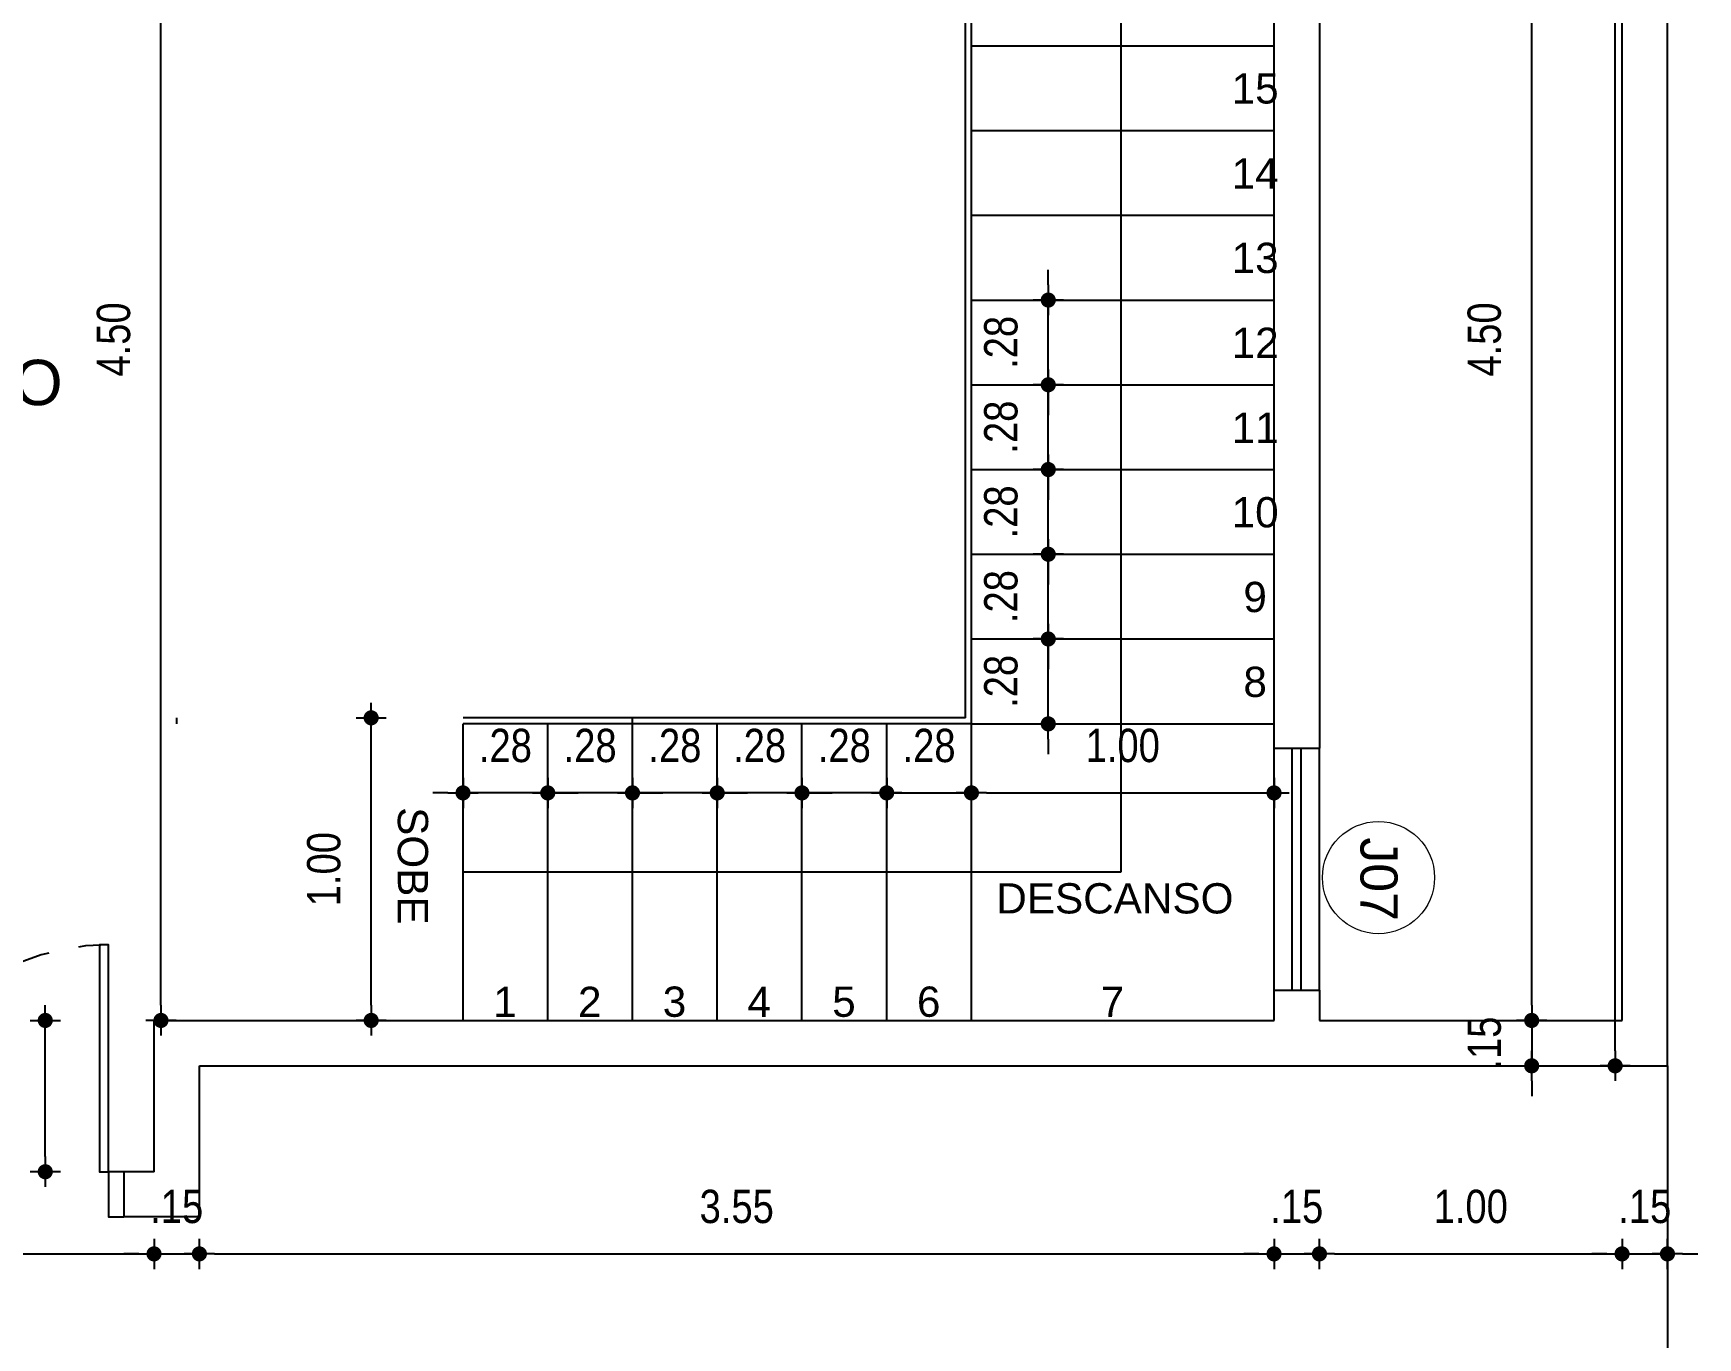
# Model space of a CAD drawing. Header units: millimetres. Extents: x 3212 to 6878, y 1640 to 3386.
# Drawn here: x 3233.9 to 3239.4, y 1651.77 to 1656.08 of the extents above; entities that cross this region are included whole.
import ezdxf
from ezdxf.enums import TextEntityAlignment as Align

# ---------------------------------------------------------------- set-up
doc = ezdxf.new("R2010")
doc.units = ezdxf.units.MM
doc.header["$LTSCALE"] = 0.8
doc.linetypes.add('HIDDEN2', pattern=[0.1875, 0.125, -0.0625])
for name, color, linetype in [('A-PEN-B', 5, 'Continuous'), ('A-PEN-C', 4, 'Continuous'), ('COTA', 2, 'Continuous'), ('JANELAS_EXTERNO', 1, 'Continuous'), ('JANELAS_INTERNO', 2, 'Continuous'), ('MOVEIS', 7, 'Continuous'), ('PORTAS', 2, 'Continuous'), ('PROJEÇÃO', 1, 'HIDDEN2')]:
    doc.layers.add(name, color=color, linetype=linetype)
doc.layers.add('BLOCOS', color=4, linetype='Continuous', lineweight=9)
doc.layers.add('COTAS', color=53, linetype='Continuous', lineweight=9)
doc.styles.add('CARIMBO_DADOS', font='arial.ttf', dxfattribs={"height": 0.1})
doc.styles.add('F2', font='ARIALN.TTF')
doc.styles.add('REGUA80', font='arial.ttf', dxfattribs={"height": 1})
doc.dimstyles.new('ARQUITETURA', dxfattribs={"dimtxt": 0.11, "dimasz": 0.05, "dimexe": 0.1, "dimexo": 0, "dimgap": 0.1, "dimtad": 1, "dimzin": 5, "dimdsep": 46, "dimtxsty": 'F2', "dimblk": 'COTA', "dimcen": 0, "dimse1": 1, "dimse2": 1, "dimadec": 0, "dimazin": 0, "dimtfac": 2, "dimtix": 1, "dimtmove": 2, "dimatfit": 3, "dimldrblk": 'COTA', "dimfxl": 0, "dimtolj": 1, "dimtzin": 5, "dimarcsym": 0})

# ---------------------------------------------------------------- blocks, each defined once
blk = doc.blocks.new('COTA')
at = {"layer": 'COTA'}
for p, q in [((-1, 0), (1, 0)), ((0, 1), (0, -1))]:
    blk.add_line(p, q, dxfattribs=at)
at = {"layer": 'COTA', "const_width": 0.5}
blk.add_lwpolyline([(-0.25, 0, 1), (0.25, 0, 1)], format="xyb", close=True, dxfattribs=at)
blk = doc.blocks.new('*D79')
at = {"layer": 'COTAS', "color": 0, "lineweight": -2, "transparency": 16777216}
for p, q in [((3238.8509, 1652.8701), (3238.8509, 1652.9201)), ((3238.8509, 1652.8201), (3238.8509, 1652.6701)), ((3238.8509, 1652.6201), (3238.8509, 1652.5701))]:
    blk.add_line(p, q, dxfattribs=at)
at = {"layer": 'Defpoints', "color": 0, "transparency": 16777216}
for p in [(3238.3496, 1652.8201), (3238.3496, 1652.6701), (3238.8509, 1652.6701)]:
    blk.add_point(p, dxfattribs=at)
at = {"layer": 'COTAS', "color": 0, "lineweight": -2, "transparency": 16777216, "xscale": 0.05, "yscale": 0.05, "zscale": 0.05}
for p, rotation in [((3238.8509, 1652.8201), 270), ((3238.8509, 1652.6701), 90)]:
    blk.add_blockref('COTA', p, dxfattribs=dict(at, rotation=rotation))
at = {"layer": 'COTAS', "color": 0, "transparency": 16777216, "insert": (3238.6948, 1652.7451), "char_height": 0.11, "attachment_point": 5, "rotation": 90, "style": 'F2'}
blk.add_mtext('\\A1;.15', dxfattribs=at)
blk = doc.blocks.new('*D90')
at = {"layer": 'COTAS', "color": 0, "lineweight": -2, "transparency": 16777216}
blk.add_line((3235.0161, 1652.8701), (3235.0161, 1653.7701), dxfattribs=at)
at = {"layer": 'Defpoints', "color": 0, "transparency": 16777216}
for p in [(3235.0161, 1653.8201), (3235.3196, 1653.8201), (3235.3196, 1652.8201)]:
    blk.add_point(p, dxfattribs=at)
at = {"layer": 'COTAS', "color": 0, "lineweight": -2, "transparency": 16777216, "xscale": 0.05, "yscale": 0.05, "zscale": 0.05}
for p, rotation in [((3235.0161, 1653.8201), 90), ((3235.0161, 1652.8201), 270)]:
    blk.add_blockref('COTA', p, dxfattribs=dict(at, rotation=rotation))
at = {"layer": 'COTAS', "color": 0, "transparency": 16777216, "insert": (3234.86, 1653.3201), "char_height": 0.11, "attachment_point": 5, "rotation": 90, "style": 'F2'}
blk.add_mtext('\\A1;1.00', dxfattribs=at)
blk = doc.blocks.new('*D91')
at = {"layer": 'COTAS', "color": 0, "lineweight": -2, "transparency": 16777216}
blk.add_line((3237.0496, 1653.572), (3237.9496, 1653.572), dxfattribs=at)
at = {"layer": 'Defpoints', "color": 0, "transparency": 16777216}
for p in [(3236.9996, 1653.8001), (3237.9996, 1653.8001), (3237.9996, 1653.572)]:
    blk.add_point(p, dxfattribs=at)
at = {"layer": 'COTAS', "color": 0, "lineweight": -2, "transparency": 16777216, "xscale": 0.05, "yscale": 0.05, "zscale": 0.05, "rotation": 180}
blk.add_blockref('COTA', (3236.9996, 1653.572), dxfattribs=at)
at = {"layer": 'COTAS', "color": 0, "lineweight": -2, "transparency": 16777216, "xscale": 0.05, "yscale": 0.05, "zscale": 0.05}
blk.add_blockref('COTA', (3237.9996, 1653.572), dxfattribs=at)
at = {"layer": 'COTAS', "color": 0, "transparency": 16777216, "insert": (3237.4996, 1653.7281), "char_height": 0.11, "attachment_point": 5, "style": 'F2'}
blk.add_mtext('\\A1;1.00', dxfattribs=at)
blk = doc.blocks.new('*D92')
at = {"layer": 'COTAS', "color": 0, "lineweight": -2, "transparency": 16777216}
for p, q in [((3236.3896, 1653.572), (3236.3396, 1653.572)), ((3236.7196, 1653.572), (3236.4396, 1653.572)), ((3236.7696, 1653.572), (3236.8196, 1653.572))]:
    blk.add_line(p, q, dxfattribs=at)
at = {"layer": 'Defpoints', "color": 0, "transparency": 16777216}
for p in [(3236.4396, 1653.572), (3236.4396, 1653.572), (3236.7196, 1653.572)]:
    blk.add_point(p, dxfattribs=at)
at = {"layer": 'COTAS', "color": 0, "lineweight": -2, "transparency": 16777216, "xscale": 0.05, "yscale": 0.05, "zscale": 0.05}
blk.add_blockref('COTA', (3236.4396, 1653.572), dxfattribs=at)
at = {"layer": 'COTAS', "color": 0, "lineweight": -2, "transparency": 16777216, "xscale": 0.05, "yscale": 0.05, "zscale": 0.05, "rotation": 180}
blk.add_blockref('COTA', (3236.7196, 1653.572), dxfattribs=at)
at = {"layer": 'COTAS', "color": 0, "transparency": 16777216, "insert": (3236.5796, 1653.7281), "char_height": 0.11, "attachment_point": 5, "style": 'F2'}
blk.add_mtext('\\A1;.28', dxfattribs=at)
blk = doc.blocks.new('*D93')
at = {"layer": 'COTAS', "color": 0, "lineweight": -2, "transparency": 16777216}
for p, q in [((3236.1096, 1653.572), (3236.0596, 1653.572)), ((3236.4396, 1653.572), (3236.1596, 1653.572)), ((3236.4896, 1653.572), (3236.5396, 1653.572))]:
    blk.add_line(p, q, dxfattribs=at)
at = {"layer": 'Defpoints', "color": 0, "transparency": 16777216}
for p in [(3236.1596, 1653.572), (3236.1596, 1653.572), (3236.4396, 1653.572)]:
    blk.add_point(p, dxfattribs=at)
at = {"layer": 'COTAS', "color": 0, "lineweight": -2, "transparency": 16777216, "xscale": 0.05, "yscale": 0.05, "zscale": 0.05}
blk.add_blockref('COTA', (3236.1596, 1653.572), dxfattribs=at)
at = {"layer": 'COTAS', "color": 0, "lineweight": -2, "transparency": 16777216, "xscale": 0.05, "yscale": 0.05, "zscale": 0.05, "rotation": 180}
blk.add_blockref('COTA', (3236.4396, 1653.572), dxfattribs=at)
at = {"layer": 'COTAS', "color": 0, "transparency": 16777216, "insert": (3236.2996, 1653.7281), "char_height": 0.11, "attachment_point": 5, "style": 'F2'}
blk.add_mtext('\\A1;.28', dxfattribs=at)
blk = doc.blocks.new('*D94')
at = {"layer": 'COTAS', "color": 0, "lineweight": -2, "transparency": 16777216}
for p, q in [((3235.8296, 1653.572), (3235.7796, 1653.572)), ((3236.1596, 1653.572), (3235.8796, 1653.572)), ((3236.2096, 1653.572), (3236.2596, 1653.572))]:
    blk.add_line(p, q, dxfattribs=at)
at = {"layer": 'Defpoints', "color": 0, "transparency": 16777216}
for p in [(3235.8796, 1653.572), (3235.8796, 1653.572), (3236.1596, 1653.572)]:
    blk.add_point(p, dxfattribs=at)
at = {"layer": 'COTAS', "color": 0, "lineweight": -2, "transparency": 16777216, "xscale": 0.05, "yscale": 0.05, "zscale": 0.05}
blk.add_blockref('COTA', (3235.8796, 1653.572), dxfattribs=at)
at = {"layer": 'COTAS', "color": 0, "lineweight": -2, "transparency": 16777216, "xscale": 0.05, "yscale": 0.05, "zscale": 0.05, "rotation": 180}
blk.add_blockref('COTA', (3236.1596, 1653.572), dxfattribs=at)
at = {"layer": 'COTAS', "color": 0, "transparency": 16777216, "insert": (3236.0196, 1653.7281), "char_height": 0.11, "attachment_point": 5, "style": 'F2'}
blk.add_mtext('\\A1;.28', dxfattribs=at)
blk = doc.blocks.new('*D95')
at = {"layer": 'COTAS', "color": 0, "lineweight": -2, "transparency": 16777216}
for p, q in [((3235.5496, 1653.572), (3235.4996, 1653.572)), ((3235.8796, 1653.572), (3235.5996, 1653.572)), ((3235.9296, 1653.572), (3235.9796, 1653.572))]:
    blk.add_line(p, q, dxfattribs=at)
at = {"layer": 'Defpoints', "color": 0, "transparency": 16777216}
for p in [(3235.5996, 1653.572), (3235.5996, 1653.572), (3235.8796, 1653.572)]:
    blk.add_point(p, dxfattribs=at)
at = {"layer": 'COTAS', "color": 0, "lineweight": -2, "transparency": 16777216, "xscale": 0.05, "yscale": 0.05, "zscale": 0.05}
blk.add_blockref('COTA', (3235.5996, 1653.572), dxfattribs=at)
at = {"layer": 'COTAS', "color": 0, "lineweight": -2, "transparency": 16777216, "xscale": 0.05, "yscale": 0.05, "zscale": 0.05, "rotation": 180}
blk.add_blockref('COTA', (3235.8796, 1653.572), dxfattribs=at)
at = {"layer": 'COTAS', "color": 0, "transparency": 16777216, "insert": (3235.7396, 1653.7281), "char_height": 0.11, "attachment_point": 5, "style": 'F2'}
blk.add_mtext('\\A1;.28', dxfattribs=at)
blk = doc.blocks.new('*D96')
at = {"layer": 'COTAS', "color": 0, "lineweight": -2, "transparency": 16777216}
for p, q in [((3235.2696, 1653.572), (3235.2196, 1653.572)), ((3235.5996, 1653.572), (3235.3196, 1653.572)), ((3235.6496, 1653.572), (3235.6996, 1653.572))]:
    blk.add_line(p, q, dxfattribs=at)
at = {"layer": 'Defpoints', "color": 0, "transparency": 16777216}
for p in [(3235.3196, 1653.572), (3235.3196, 1653.572), (3235.5996, 1653.572)]:
    blk.add_point(p, dxfattribs=at)
at = {"layer": 'COTAS', "color": 0, "lineweight": -2, "transparency": 16777216, "xscale": 0.05, "yscale": 0.05, "zscale": 0.05}
blk.add_blockref('COTA', (3235.3196, 1653.572), dxfattribs=at)
at = {"layer": 'COTAS', "color": 0, "lineweight": -2, "transparency": 16777216, "xscale": 0.05, "yscale": 0.05, "zscale": 0.05, "rotation": 180}
blk.add_blockref('COTA', (3235.5996, 1653.572), dxfattribs=at)
at = {"layer": 'COTAS', "color": 0, "transparency": 16777216, "insert": (3235.4596, 1653.7281), "char_height": 0.11, "attachment_point": 5, "style": 'F2'}
blk.add_mtext('\\A1;.28', dxfattribs=at)
blk = doc.blocks.new('*D77')
at = {"layer": 'COTAS', "color": 0, "lineweight": -2, "transparency": 16777216}
for p, q in [((3236.6696, 1653.572), (3236.6196, 1653.572)), ((3236.7196, 1653.572), (3236.9996, 1653.572)), ((3237.0496, 1653.572), (3237.0996, 1653.572))]:
    blk.add_line(p, q, dxfattribs=at)
at = {"layer": 'Defpoints', "color": 0, "transparency": 16777216}
for p in [(3236.7196, 1653.572), (3236.9996, 1653.572), (3236.9996, 1653.572)]:
    blk.add_point(p, dxfattribs=at)
at = {"layer": 'COTAS', "color": 0, "lineweight": -2, "transparency": 16777216, "xscale": 0.05, "yscale": 0.05, "zscale": 0.05}
blk.add_blockref('COTA', (3236.7196, 1653.572), dxfattribs=at)
at = {"layer": 'COTAS', "color": 0, "lineweight": -2, "transparency": 16777216, "xscale": 0.05, "yscale": 0.05, "zscale": 0.05, "rotation": 180}
blk.add_blockref('COTA', (3236.9996, 1653.572), dxfattribs=at)
at = {"layer": 'COTAS', "color": 0, "transparency": 16777216, "insert": (3236.8596, 1653.7281), "char_height": 0.11, "attachment_point": 5, "style": 'F2'}
blk.add_mtext('\\A1;.28', dxfattribs=at)
blk = doc.blocks.new('*D97')
at = {"layer": 'COTAS', "color": 0, "lineweight": -2, "transparency": 16777216}
for p, q in [((3237.2535, 1654.1306), (3237.2535, 1654.1806)), ((3237.2535, 1653.8001), (3237.2535, 1654.0806)), ((3237.2535, 1653.7501), (3237.2535, 1653.7001))]:
    blk.add_line(p, q, dxfattribs=at)
at = {"layer": 'Defpoints', "color": 0, "transparency": 16777216}
for p in [(3237.1943, 1654.0806), (3237.2535, 1654.0806), (3237.1943, 1653.8001)]:
    blk.add_point(p, dxfattribs=at)
at = {"layer": 'COTAS', "color": 0, "lineweight": -2, "transparency": 16777216, "xscale": 0.05, "yscale": 0.05, "zscale": 0.05}
for p, rotation in [((3237.2535, 1654.0806), 270), ((3237.2535, 1653.8001), 90)]:
    blk.add_blockref('COTA', p, dxfattribs=dict(at, rotation=rotation))
at = {"layer": 'COTAS', "color": 0, "transparency": 16777216, "insert": (3237.0974, 1653.9404), "char_height": 0.11, "attachment_point": 5, "rotation": 90, "style": 'F2'}
blk.add_mtext('\\A1;.28', dxfattribs=at)
blk = doc.blocks.new('*D98')
at = {"layer": 'COTAS', "color": 0, "lineweight": -2, "transparency": 16777216}
for p, q in [((3237.2535, 1654.4106), (3237.2535, 1654.4606)), ((3237.2535, 1654.0806), (3237.2535, 1654.3606)), ((3237.2535, 1654.0306), (3237.2535, 1653.9806))]:
    blk.add_line(p, q, dxfattribs=at)
at = {"layer": 'Defpoints', "color": 0, "transparency": 16777216}
for p in [(3237.2535, 1654.3606), (3237.2535, 1654.3606), (3237.1943, 1654.0806)]:
    blk.add_point(p, dxfattribs=at)
at = {"layer": 'COTAS', "color": 0, "lineweight": -2, "transparency": 16777216, "xscale": 0.05, "yscale": 0.05, "zscale": 0.05}
for p, rotation in [((3237.2535, 1654.3606), 270), ((3237.2535, 1654.0806), 90)]:
    blk.add_blockref('COTA', p, dxfattribs=dict(at, rotation=rotation))
at = {"layer": 'COTAS', "color": 0, "transparency": 16777216, "insert": (3237.0974, 1654.2206), "char_height": 0.11, "attachment_point": 5, "rotation": 90, "style": 'F2'}
blk.add_mtext('\\A1;.28', dxfattribs=at)
blk = doc.blocks.new('*D99')
at = {"layer": 'COTAS', "color": 0, "lineweight": -2, "transparency": 16777216}
for p, q in [((3237.2535, 1654.6906), (3237.2535, 1654.7406)), ((3237.2535, 1654.3606), (3237.2535, 1654.6406)), ((3237.2535, 1654.3106), (3237.2535, 1654.2606))]:
    blk.add_line(p, q, dxfattribs=at)
at = {"layer": 'Defpoints', "color": 0, "transparency": 16777216}
for p in [(3237.2535, 1654.6406), (3237.2535, 1654.6406), (3237.2535, 1654.3606)]:
    blk.add_point(p, dxfattribs=at)
at = {"layer": 'COTAS', "color": 0, "lineweight": -2, "transparency": 16777216, "xscale": 0.05, "yscale": 0.05, "zscale": 0.05}
for p, rotation in [((3237.2535, 1654.6406), 270), ((3237.2535, 1654.3606), 90)]:
    blk.add_blockref('COTA', p, dxfattribs=dict(at, rotation=rotation))
at = {"layer": 'COTAS', "color": 0, "transparency": 16777216, "insert": (3237.0974, 1654.5006), "char_height": 0.11, "attachment_point": 5, "rotation": 90, "style": 'F2'}
blk.add_mtext('\\A1;.28', dxfattribs=at)
blk = doc.blocks.new('*D100')
at = {"layer": 'COTAS', "color": 0, "lineweight": -2, "transparency": 16777216}
for p, q in [((3237.2535, 1654.9706), (3237.2535, 1655.0206)), ((3237.2535, 1654.6406), (3237.2535, 1654.9206)), ((3237.2535, 1654.5906), (3237.2535, 1654.5406))]:
    blk.add_line(p, q, dxfattribs=at)
at = {"layer": 'Defpoints', "color": 0, "transparency": 16777216}
for p in [(3237.2535, 1654.9206), (3237.2535, 1654.9206), (3237.2535, 1654.6406)]:
    blk.add_point(p, dxfattribs=at)
at = {"layer": 'COTAS', "color": 0, "lineweight": -2, "transparency": 16777216, "xscale": 0.05, "yscale": 0.05, "zscale": 0.05}
for p, rotation in [((3237.2535, 1654.9206), 270), ((3237.2535, 1654.6406), 90)]:
    blk.add_blockref('COTA', p, dxfattribs=dict(at, rotation=rotation))
at = {"layer": 'COTAS', "color": 0, "transparency": 16777216, "insert": (3237.0974, 1654.7806), "char_height": 0.11, "attachment_point": 5, "rotation": 90, "style": 'F2'}
blk.add_mtext('\\A1;.28', dxfattribs=at)
blk = doc.blocks.new('*D101')
at = {"layer": 'COTAS', "color": 0, "lineweight": -2, "transparency": 16777216}
for p, q in [((3237.2535, 1655.2506), (3237.2535, 1655.3006)), ((3237.2535, 1654.9206), (3237.2535, 1655.2006)), ((3237.2535, 1654.8706), (3237.2535, 1654.8206))]:
    blk.add_line(p, q, dxfattribs=at)
at = {"layer": 'Defpoints', "color": 0, "transparency": 16777216}
for p in [(3237.2535, 1655.2006), (3237.2535, 1655.2006), (3237.2535, 1654.9206)]:
    blk.add_point(p, dxfattribs=at)
at = {"layer": 'COTAS', "color": 0, "lineweight": -2, "transparency": 16777216, "xscale": 0.05, "yscale": 0.05, "zscale": 0.05}
for p, rotation in [((3237.2535, 1655.2006), 270), ((3237.2535, 1654.9206), 90)]:
    blk.add_blockref('COTA', p, dxfattribs=dict(at, rotation=rotation))
at = {"layer": 'COTAS', "color": 0, "transparency": 16777216, "insert": (3237.0974, 1655.0606), "char_height": 0.11, "attachment_point": 5, "rotation": 90, "style": 'F2'}
blk.add_mtext('\\A1;.28', dxfattribs=at)
blk = doc.blocks.new('*D103')
at = {"layer": 'COTAS', "color": 0, "lineweight": -2, "transparency": 16777216}
blk.add_line((3233.9391, 1652.3701), (3233.9391, 1652.7701), dxfattribs=at)
at = {"layer": 'Defpoints', "color": 0, "transparency": 16777216}
for p in [(3233.9391, 1652.8201), (3234.2985, 1652.8201), (3234.2985, 1652.3201)]:
    blk.add_point(p, dxfattribs=at)
at = {"layer": 'COTAS', "color": 0, "lineweight": -2, "transparency": 16777216, "xscale": 0.05, "yscale": 0.05, "zscale": 0.05}
for p, rotation in [((3233.9391, 1652.8201), 90), ((3233.9391, 1652.3201), 270)]:
    blk.add_blockref('COTA', p, dxfattribs=dict(at, rotation=rotation))
at = {"layer": 'COTAS', "color": 0, "transparency": 16777216, "insert": (3233.783, 1652.5701), "char_height": 0.11, "attachment_point": 5, "rotation": 90, "style": 'F2'}
blk.add_mtext('\\A1;.50', dxfattribs=at)
blk = doc.blocks.new('*D108')
at = {"layer": 'COTAS', "color": 0, "lineweight": -2, "transparency": 16777216}
blk.add_line((3234.3215, 1652.8701), (3234.3215, 1657.2706), dxfattribs=at)
at = {"layer": 'Defpoints', "color": 0, "transparency": 16777216}
for p in [(3234.2996, 1657.3206), (3234.3215, 1657.3206), (3234.2985, 1652.8201)]:
    blk.add_point(p, dxfattribs=at)
at = {"layer": 'COTAS', "color": 0, "lineweight": -2, "transparency": 16777216, "xscale": 0.05, "yscale": 0.05, "zscale": 0.05}
for p, rotation in [((3234.3215, 1657.3206), 90), ((3234.3215, 1652.8201), 270)]:
    blk.add_blockref('COTA', p, dxfattribs=dict(at, rotation=rotation))
at = {"layer": 'COTAS', "color": 0, "transparency": 16777216, "insert": (3234.1653, 1655.0704), "char_height": 0.11, "attachment_point": 5, "rotation": 90, "style": 'F2'}
blk.add_mtext('\\A1;4.50', dxfattribs=at)
blk = doc.blocks.new('*D247')
at = {"layer": 'COTAS', "color": 0, "lineweight": -2, "transparency": 16777216}
blk.add_line((3238.8509, 1652.8701), (3238.8509, 1657.2706), dxfattribs=at)
at = {"layer": 'Defpoints', "color": 0, "transparency": 16777216}
for p in [(3236.4246, 1657.3206), (3238.8509, 1657.3206), (3237.2823, 1652.8201)]:
    blk.add_point(p, dxfattribs=at)
at = {"layer": 'COTAS', "color": 0, "lineweight": -2, "transparency": 16777216, "xscale": 0.05, "yscale": 0.05, "zscale": 0.05}
for p, rotation in [((3238.8509, 1657.3206), 90), ((3238.8509, 1652.8201), 270)]:
    blk.add_blockref('COTA', p, dxfattribs=dict(at, rotation=rotation))
at = {"layer": 'COTAS', "color": 0, "transparency": 16777216, "insert": (3238.6948, 1655.0704), "char_height": 0.11, "attachment_point": 5, "rotation": 90, "style": 'F2'}
blk.add_mtext('\\A1;4.50', dxfattribs=at)
blk = doc.blocks.new('*D275')
at = {"layer": 'COTAS', "color": 0, "lineweight": -2, "transparency": 16777216}
blk.add_line((3231.4996, 1652.0487), (3234.2485, 1652.0487), dxfattribs=at)
at = {"layer": 'Defpoints', "color": 0, "transparency": 16777216}
for p in [(3234.2985, 1652.3201), (3231.4496, 1652.1706), (3234.2985, 1652.0487)]:
    blk.add_point(p, dxfattribs=at)
at = {"layer": 'COTAS', "color": 0, "lineweight": -2, "transparency": 16777216, "xscale": 0.05, "yscale": 0.05, "zscale": 0.05, "rotation": 180}
blk.add_blockref('COTA', (3231.4496, 1652.0487), dxfattribs=at)
at = {"layer": 'COTAS', "color": 0, "lineweight": -2, "transparency": 16777216, "xscale": 0.05, "yscale": 0.05, "zscale": 0.05}
blk.add_blockref('COTA', (3234.2985, 1652.0487), dxfattribs=at)
at = {"layer": 'COTAS', "color": 0, "transparency": 16777216, "insert": (3232.8741, 1652.2048), "char_height": 0.11, "attachment_point": 5, "style": 'F2'}
blk.add_mtext('\\A1;2.85', dxfattribs=at)
blk = doc.blocks.new('*D276')
at = {"layer": 'COTAS', "color": 0, "lineweight": -2, "transparency": 16777216}
for p, q in [((3234.2485, 1652.0487), (3234.1985, 1652.0487)), ((3234.2985, 1652.0487), (3234.4485, 1652.0487)), ((3234.4985, 1652.0487), (3234.5485, 1652.0487))]:
    blk.add_line(p, q, dxfattribs=at)
at = {"layer": 'Defpoints', "color": 0, "transparency": 16777216}
for p in [(3234.4485, 1652.4204), (3234.2985, 1652.3201), (3234.4485, 1652.0487)]:
    blk.add_point(p, dxfattribs=at)
at = {"layer": 'COTAS', "color": 0, "lineweight": -2, "transparency": 16777216, "xscale": 0.05, "yscale": 0.05, "zscale": 0.05}
blk.add_blockref('COTA', (3234.2985, 1652.0487), dxfattribs=at)
at = {"layer": 'COTAS', "color": 0, "lineweight": -2, "transparency": 16777216, "xscale": 0.05, "yscale": 0.05, "zscale": 0.05, "rotation": 180}
blk.add_blockref('COTA', (3234.4485, 1652.0487), dxfattribs=at)
at = {"layer": 'COTAS', "color": 0, "transparency": 16777216, "insert": (3234.3735, 1652.2048), "char_height": 0.11, "attachment_point": 5, "style": 'F2'}
blk.add_mtext('\\A1;.15', dxfattribs=at)
blk = doc.blocks.new('*D277')
at = {"layer": 'COTAS', "color": 0, "lineweight": -2, "transparency": 16777216}
blk.add_line((3234.4985, 1652.0487), (3237.9496, 1652.0487), dxfattribs=at)
at = {"layer": 'Defpoints', "color": 0, "transparency": 16777216}
for p in [(3237.9996, 1652.8201), (3234.4485, 1652.4204), (3237.9996, 1652.0487)]:
    blk.add_point(p, dxfattribs=at)
at = {"layer": 'COTAS', "color": 0, "lineweight": -2, "transparency": 16777216, "xscale": 0.05, "yscale": 0.05, "zscale": 0.05, "rotation": 180}
blk.add_blockref('COTA', (3234.4485, 1652.0487), dxfattribs=at)
at = {"layer": 'COTAS', "color": 0, "lineweight": -2, "transparency": 16777216, "xscale": 0.05, "yscale": 0.05, "zscale": 0.05}
blk.add_blockref('COTA', (3237.9996, 1652.0487), dxfattribs=at)
at = {"layer": 'COTAS', "color": 0, "transparency": 16777216, "insert": (3236.2241, 1652.2048), "char_height": 0.11, "attachment_point": 5, "style": 'F2'}
blk.add_mtext('\\A1;3.55', dxfattribs=at)
blk = doc.blocks.new('*D278')
at = {"layer": 'COTAS', "color": 0, "lineweight": -2, "transparency": 16777216}
for p, q in [((3237.9496, 1652.0487), (3237.8996, 1652.0487)), ((3237.9996, 1652.0487), (3238.1496, 1652.0487)), ((3238.1996, 1652.0487), (3238.2496, 1652.0487))]:
    blk.add_line(p, q, dxfattribs=at)
at = {"layer": 'Defpoints', "color": 0, "transparency": 16777216}
for p in [(3237.9996, 1652.8201), (3238.1496, 1652.8201), (3238.1496, 1652.0487)]:
    blk.add_point(p, dxfattribs=at)
at = {"layer": 'COTAS', "color": 0, "lineweight": -2, "transparency": 16777216, "xscale": 0.05, "yscale": 0.05, "zscale": 0.05}
blk.add_blockref('COTA', (3237.9996, 1652.0487), dxfattribs=at)
at = {"layer": 'COTAS', "color": 0, "lineweight": -2, "transparency": 16777216, "xscale": 0.05, "yscale": 0.05, "zscale": 0.05, "rotation": 180}
blk.add_blockref('COTA', (3238.1496, 1652.0487), dxfattribs=at)
at = {"layer": 'COTAS', "color": 0, "transparency": 16777216, "insert": (3238.0746, 1652.2048), "char_height": 0.11, "attachment_point": 5, "style": 'F2'}
blk.add_mtext('\\A1;.15', dxfattribs=at)
blk = doc.blocks.new('*D279')
at = {"layer": 'COTAS', "color": 0, "lineweight": -2, "transparency": 16777216}
blk.add_line((3238.1996, 1652.0487), (3239.0996, 1652.0487), dxfattribs=at)
at = {"layer": 'Defpoints', "color": 0, "transparency": 16777216}
for p in [(3238.1496, 1652.8201), (3239.1496, 1652.8201), (3239.1496, 1652.0487)]:
    blk.add_point(p, dxfattribs=at)
at = {"layer": 'COTAS', "color": 0, "lineweight": -2, "transparency": 16777216, "xscale": 0.05, "yscale": 0.05, "zscale": 0.05, "rotation": 180}
blk.add_blockref('COTA', (3238.1496, 1652.0487), dxfattribs=at)
at = {"layer": 'COTAS', "color": 0, "lineweight": -2, "transparency": 16777216, "xscale": 0.05, "yscale": 0.05, "zscale": 0.05}
blk.add_blockref('COTA', (3239.1496, 1652.0487), dxfattribs=at)
at = {"layer": 'COTAS', "color": 0, "transparency": 16777216, "insert": (3238.6496, 1652.2048), "char_height": 0.11, "attachment_point": 5, "style": 'F2'}
blk.add_mtext('\\A1;1.00', dxfattribs=at)
blk = doc.blocks.new('*D280')
at = {"layer": 'COTAS', "color": 0, "lineweight": -2, "transparency": 16777216}
for p, q in [((3239.0996, 1652.0487), (3239.0496, 1652.0487)), ((3239.1496, 1652.0487), (3239.2996, 1652.0487)), ((3239.3496, 1652.0487), (3239.3996, 1652.0487))]:
    blk.add_line(p, q, dxfattribs=at)
at = {"layer": 'Defpoints', "color": 0, "transparency": 16777216}
for p in [(3239.1496, 1652.8201), (3239.2996, 1652.8218), (3239.2996, 1652.0487)]:
    blk.add_point(p, dxfattribs=at)
at = {"layer": 'COTAS', "color": 0, "lineweight": -2, "transparency": 16777216, "xscale": 0.05, "yscale": 0.05, "zscale": 0.05}
blk.add_blockref('COTA', (3239.1496, 1652.0487), dxfattribs=at)
at = {"layer": 'COTAS', "color": 0, "lineweight": -2, "transparency": 16777216, "xscale": 0.05, "yscale": 0.05, "zscale": 0.05, "rotation": 180}
blk.add_blockref('COTA', (3239.2996, 1652.0487), dxfattribs=at)
at = {"layer": 'COTAS', "color": 0, "transparency": 16777216, "insert": (3239.2246, 1652.2048), "char_height": 0.11, "attachment_point": 5, "style": 'F2'}
blk.add_mtext('\\A1;.15', dxfattribs=at)
blk = doc.blocks.new('*D299')
at = {"layer": 'COTAS', "color": 0, "lineweight": -2, "transparency": 16777216}
blk.add_line((3239.1267, 1652.7201), (3239.1267, 1667.9653), dxfattribs=at)
at = {"layer": 'Defpoints', "color": 0, "transparency": 16777216}
for p in [(3238.1496, 1668.0153), (3239.1267, 1668.0153), (3238.1124, 1652.6701)]:
    blk.add_point(p, dxfattribs=at)
at = {"layer": 'COTAS', "color": 0, "lineweight": -2, "transparency": 16777216, "xscale": 0.05, "yscale": 0.05, "zscale": 0.05}
for p, rotation in [((3239.1267, 1668.0153), 90), ((3239.1267, 1652.6701), 270)]:
    blk.add_blockref('COTA', p, dxfattribs=dict(at, rotation=rotation))
at = {"layer": 'COTAS', "color": 0, "transparency": 16777216, "insert": (3238.9705, 1660.3427), "char_height": 0.11, "attachment_point": 5, "rotation": 90, "style": 'F2'}
blk.add_mtext('\\A1;15.35', dxfattribs=at)
blk = doc.blocks.new('*D300')
at = {"layer": 'COTAS', "color": 0, "lineweight": -2, "transparency": 16777216}
blk.add_line((3229.839, 1652.2207), (3229.839, 1667.9706), dxfattribs=at)
at = {"layer": 'Defpoints', "color": 0, "transparency": 16777216}
for p in [(3229.839, 1668.0206), (3230.496, 1668.0206), (3234.4485, 1652.1707)]:
    blk.add_point(p, dxfattribs=at)
at = {"layer": 'COTAS', "color": 0, "lineweight": -2, "transparency": 16777216, "xscale": 0.05, "yscale": 0.05, "zscale": 0.05}
for p, rotation in [((3229.839, 1668.0206), 90), ((3229.839, 1652.1707), 270)]:
    blk.add_blockref('COTA', p, dxfattribs=dict(at, rotation=rotation))
at = {"layer": 'COTAS', "color": 0, "transparency": 16777216, "insert": (3229.6828, 1660.0956), "char_height": 0.11, "attachment_point": 5, "rotation": 90, "style": 'F2'}
blk.add_mtext('\\A1;15.85', dxfattribs=at)

msp = doc.modelspace()

# ---------------------------------------------------------------- linework, layer by layer
at = {"layer": 'A-PEN-B'}
for p, q in [((3239.2996, 1652.6701), (3239.2996, 1682.1706)), ((3239.1496, 1652.8201), (3239.1496, 1682.0206)), ((3238.1496, 1659.3706), (3238.1496, 1653.7201)), ((3237.9996, 1653.7201), (3237.9996, 1657.3206)), ((3237.9996, 1653.7201), (3238.1496, 1653.7201)), ((3237.9996, 1652.8201), (3237.9996, 1652.9201)), ((3237.9996, 1652.9201), (3238.1496, 1652.9201)), ((3238.1496, 1652.9201), (3238.1496, 1652.8201)), ((3234.2985, 1652.3201), (3234.2985, 1652.8201)), ((3234.2985, 1652.8201), (3237.9996, 1652.8201)), ((3238.1496, 1652.8201), (3239.1496, 1652.8201)), ((3234.4485, 1652.1706), (3234.4485, 1652.6701)), ((3234.4485, 1652.6701), (3238.1496, 1652.6701)), ((3238.1496, 1652.6701), (3239.2996, 1652.6701)), ((3234.2985, 1652.3201), (3234.1985, 1652.3201)), ((3234.1985, 1652.3201), (3234.1985, 1652.1706)), ((3234.4485, 1652.1706), (3234.1985, 1652.1706))]:
    msp.add_line(p, q, dxfattribs=at)
at = {"layer": 'A-PEN-C', "color": 8, "ltscale": 0.05}
msp.add_line((3239.2996, 1652.6701), (3239.2996, 1649.6706), dxfattribs=at)
at = {"layer": 'BLOCOS'}
msp.add_circle((3238.3447, 1653.2921), 0.1854, dxfattribs=at)
at = {"layer": 'JANELAS_EXTERNO'}
for p, q in [((3237.9996, 1652.9201), (3237.9996, 1653.7201)), ((3238.1496, 1652.9201), (3238.1496, 1653.7201))]:
    msp.add_line(p, q, dxfattribs=at)
at = {"layer": 'JANELAS_INTERNO'}
for p, q in [((3238.0596, 1652.9201), (3238.0596, 1653.7201)), ((3238.0896, 1652.9201), (3238.0896, 1653.7201))]:
    msp.add_line(p, q, dxfattribs=at)
at = {"layer": 'MOVEIS'}
for p, q in [((3236.9796, 1653.8201), (3236.9796, 1657.3206)), ((3236.9996, 1653.8001), (3236.9996, 1657.3206)), ((3237.4929, 1656.6065), (3237.4929, 1653.3101)), ((3234.3742, 1653.8001), (3234.3742, 1653.8201)), ((3236.9796, 1653.8201), (3235.3196, 1653.8201)), ((3235.3196, 1652.8201), (3235.3196, 1653.8001)), ((3236.9996, 1653.8001), (3235.3196, 1653.8001)), ((3235.5996, 1652.8201), (3235.5996, 1653.8001)), ((3235.8796, 1652.8201), (3235.8796, 1653.8201)), ((3236.1596, 1652.8201), (3236.1596, 1653.8001)), ((3236.4396, 1652.8201), (3236.4396, 1653.8001)), ((3236.7196, 1652.8201), (3236.7196, 1653.8001)), ((3236.9996, 1652.8201), (3236.9996, 1653.8001)), ((3236.9996, 1653.8001), (3237.9996, 1653.8001)), ((3237.4929, 1653.3101), (3235.3196, 1653.3101))]:
    msp.add_line(p, q, dxfattribs=at)
at = {"layer": 'PORTAS'}
for p, q in [((3236.9996, 1656.0406), (3237.9996, 1656.0406)), ((3236.9996, 1655.7606), (3237.9996, 1655.7606)), ((3236.9996, 1655.4806), (3237.9996, 1655.4806)), ((3236.9996, 1655.2006), (3237.9996, 1655.2006)), ((3236.9996, 1654.9206), (3237.9996, 1654.9206)), ((3236.9996, 1654.6406), (3237.9996, 1654.6406)), ((3236.9996, 1654.3606), (3237.9996, 1654.3606)), ((3236.9996, 1654.0806), (3237.9996, 1654.0806))]:
    msp.add_line(p, q, dxfattribs=at)
msp.add_lwpolyline([(3234.1485, 1652.3201), (3234.1485, 1653.0701), (3234.1185, 1653.0701), (3234.1185, 1652.3201)], close=True, dxfattribs=at)
msp.add_lwpolyline([(3234.1985, 1652.3201), (3234.1485, 1652.3201), (3234.1485, 1652.1706), (3234.1985, 1652.1706)], dxfattribs=at)
at = {"layer": 'PROJEÇÃO'}
msp.add_arc((3234.1485, 1652.3201), 0.75, 90, 180, dxfattribs=at)

# ---------------------------------------------------------------- texts
at = {"color": 230, "char_height": 0.1, "attachment_point": 5, "style": 'CARIMBO_DADOS'}
for s, insert in [('15', (3237.9371, 1655.8993)), ('14', (3237.9371, 1655.6188)), ('13', (3237.9371, 1655.3393)), ('12', (3237.9371, 1655.0593)), ('11', (3237.9371, 1654.7788)), ('10', (3237.9371, 1654.4988)), ('9', (3237.9371, 1654.2188)), ('8', (3237.9371, 1653.9383)), ('DESCANSO', (3237.4737, 1653.2229)), ('1', (3235.4584, 1652.8814)), ('2', (3235.7384, 1652.8814)), ('3', (3236.0184, 1652.8814)), ('4', (3236.2984, 1652.8814)), ('5', (3236.5784, 1652.8814)), ('6', (3236.8584, 1652.8814)), ('7', (3237.4657, 1652.8814))]:
    msp.add_mtext(s, dxfattribs=dict(at, insert=insert))
at = {"color": 230, "insert": (3233.4088, 1654.9051), "char_height": 0.15, "attachment_point": 5, "style": 'CARIMBO_DADOS'}
msp.add_mtext_dynamic_manual_height_columns('RECEPÇÃO', width=0.849209, gutter_width=0.5, heights=[0], dxfattribs=at)
at = {"color": 230, "insert": (3235.1534, 1653.3309), "char_height": 0.1, "attachment_point": 5, "rotation": 270, "style": 'CARIMBO_DADOS'}
msp.add_mtext('SOBE', dxfattribs=at)
at = {"layer": 'BLOCOS', "style": 'REGUA80'}
msp.add_text('J07', height=0.12256, rotation=270, dxfattribs=at).set_placement((3238.2851, 1653.2871), align=Align.CENTER)

# ---------------------------------------------------------------- dimensions: what is measured, and where the dimension line sits
at = {"layer": 'COTAS'}
for base, p1, p2, picture, middle in [((3229.839, 1668.0206), (3234.4485, 1652.1707), (3230.496, 1668.0206), '*D300', (3229.6828, 1660.0956)), ((3239.1267, 1668.0153), (3238.1124, 1652.6701), (3238.1496, 1668.0153), '*D299', (3238.9705, 1660.3427)), ((3234.3215, 1657.3206), (3234.2985, 1652.8201), (3234.2996, 1657.3206), '*D108', (3234.1653, 1655.0704)), ((3238.8509, 1657.3206), (3237.2823, 1652.8201), (3236.4246, 1657.3206), '*D247', (3238.6948, 1655.0704)), ((3237.2535, 1655.2006), (3237.2535, 1654.9206), (3237.2535, 1655.2006), '*D101', (3237.0974, 1655.0606)), ((3237.2535, 1654.9206), (3237.2535, 1654.6406), (3237.2535, 1654.9206), '*D100', (3237.0974, 1654.7806)), ((3237.2535, 1654.6406), (3237.2535, 1654.3606), (3237.2535, 1654.6406), '*D99', (3237.0974, 1654.5006)), ((3237.2535, 1654.3606), (3237.1943, 1654.0806), (3237.2535, 1654.3606), '*D98', (3237.0974, 1654.2206)), ((3237.2535, 1654.0806), (3237.1943, 1653.8001), (3237.1943, 1654.0806), '*D97', (3237.0974, 1653.9404)), ((3235.0161, 1653.8201), (3235.3196, 1652.8201), (3235.3196, 1653.8201), '*D90', (3234.86, 1653.3201)), ((3238.8509, 1652.6701), (3238.3496, 1652.8201), (3238.3496, 1652.6701), '*D79', (3238.6948, 1652.7451)), ((3233.9391, 1652.8201), (3234.2985, 1652.3201), (3234.2985, 1652.8201), '*D103', (3233.783, 1652.5701))]:
    dim = msp.add_linear_dim(base=base, p1=p1, p2=p2, angle=90, dimstyle='ARQUITETURA', dxfattribs=at)
    dim.commit()
    dim.dimension.update_dxf_attribs({"geometry": picture, "text_midpoint": middle})
for base, p1, p2, picture, middle in [((3235.3196, 1653.572), (3235.5996, 1653.572), (3235.3196, 1653.572), '*D96', (3235.4596, 1653.7281)), ((3235.5996, 1653.572), (3235.8796, 1653.572), (3235.5996, 1653.572), '*D95', (3235.7396, 1653.7281)), ((3235.8796, 1653.572), (3236.1596, 1653.572), (3235.8796, 1653.572), '*D94', (3236.0196, 1653.7281)), ((3236.1596, 1653.572), (3236.4396, 1653.572), (3236.1596, 1653.572), '*D93', (3236.2996, 1653.7281)), ((3236.4396, 1653.572), (3236.7196, 1653.572), (3236.4396, 1653.572), '*D92', (3236.5796, 1653.7281)), ((3236.9996, 1653.572), (3236.7196, 1653.572), (3236.9996, 1653.572), '*D77', (3236.8596, 1653.7281)), ((3237.9996, 1653.572), (3236.9996, 1653.8001), (3237.9996, 1653.8001), '*D91', (3237.4996, 1653.7281)), ((3237.9996, 1652.0487), (3234.4485, 1652.4204), (3237.9996, 1652.8201), '*D277', (3236.2241, 1652.2048)), ((3238.1496, 1652.0487), (3237.9996, 1652.8201), (3238.1496, 1652.8201), '*D278', (3238.0746, 1652.2048)), ((3239.1496, 1652.0487), (3238.1496, 1652.8201), (3239.1496, 1652.8201), '*D279', (3238.6496, 1652.2048)), ((3239.2996, 1652.0487), (3239.1496, 1652.8201), (3239.2996, 1652.8218), '*D280', (3239.2246, 1652.2048)), ((3234.4485, 1652.0487), (3234.2985, 1652.3201), (3234.4485, 1652.4204), '*D276', (3234.3735, 1652.2048)), ((3234.2985, 1652.0487), (3231.4496, 1652.1706), (3234.2985, 1652.3201), '*D275', (3232.8741, 1652.2048))]:
    dim = msp.add_linear_dim(base=base, p1=p1, p2=p2, dimstyle='ARQUITETURA', dxfattribs=at)
    dim.commit()
    dim.dimension.update_dxf_attribs({"geometry": picture, "text_midpoint": middle})

doc.saveas('drawing.dxf')
